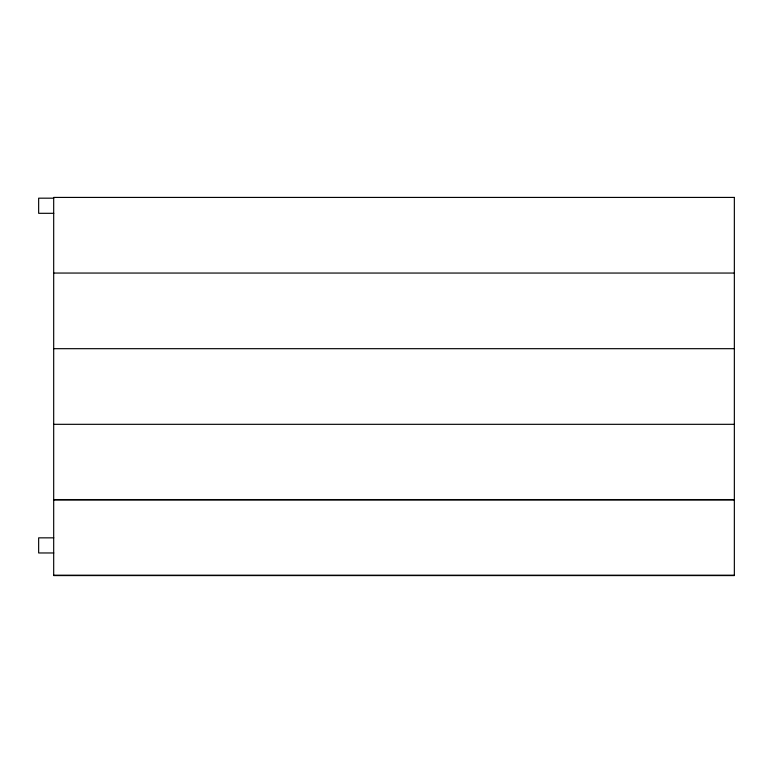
<?xml version="1.0" encoding="UTF-8"?>
<svg xmlns="http://www.w3.org/2000/svg" width="773" height="773" viewBox="0 0 773 773"><rect width="100%" height="100%" fill="white"/><g stroke="black" fill="none" stroke-linecap="round" stroke-linejoin="round"><path stroke-width="1.16" d="M53.772 198.178L38.65 198.178L38.65 213.309L53.772 213.309M53.685 273.053L734.35 273.053M53.685 348.681L734.35 348.681M53.685 424.319L734.35 424.319M53.685 499.571L734.35 499.571M53.685 499.947L734.35 499.947M53.772 537.844L38.65 537.844L38.65 552.966L53.772 552.966M53.685 575.199L734.35 575.199M734.35 197.424L53.685 197.424L53.685 575.576L734.35 575.576L734.35 197.424"/></g></svg>
